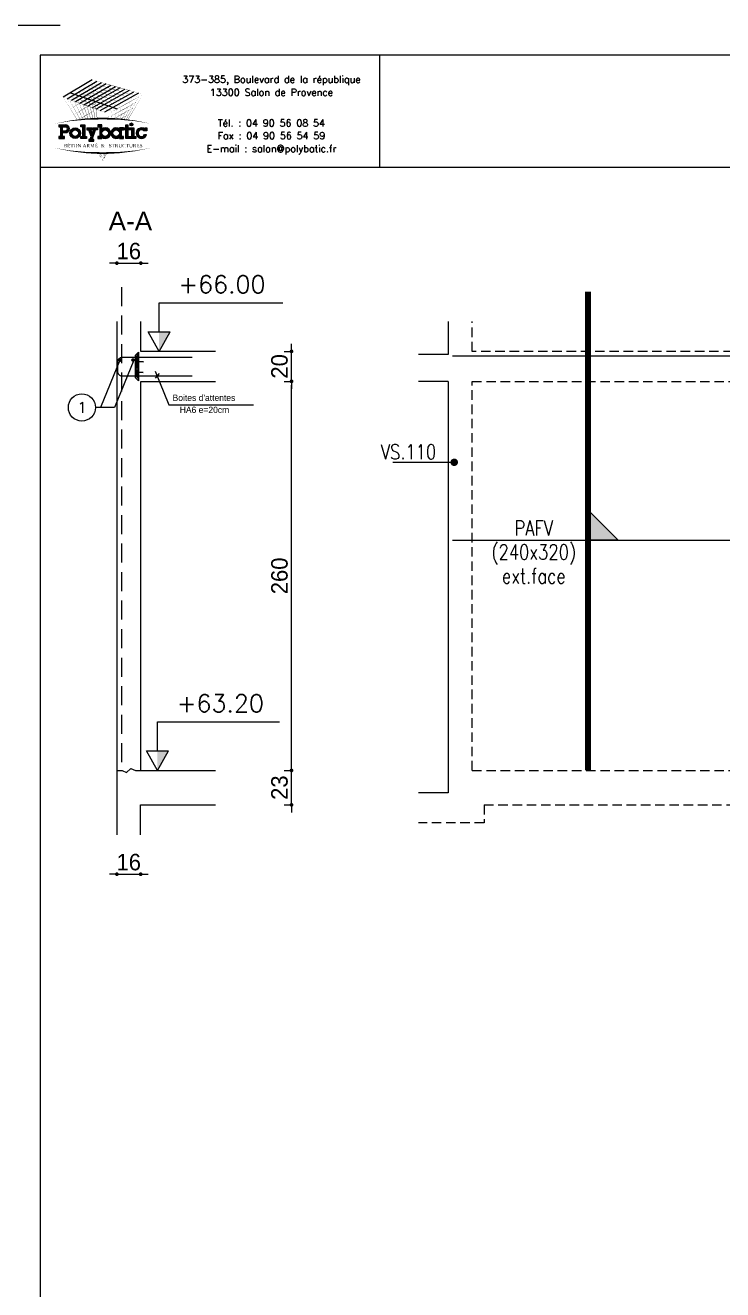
# Model space of a CAD drawing. Header units: metres. Extents: x -5618 to 118954, y -306 to 4637.
# Drawn here: x 23514 to 23980, y 749 to 1594 of the extents above; entities that cross this region are included whole.
import ezdxf
from ezdxf.enums import TextEntityAlignment as Align

# ---------------------------------------------------------------- set-up
doc = ezdxf.new("R2010")
doc.units = ezdxf.units.M
doc.linetypes.add('CACHE', pattern=[9.524999999999999, 6.35, -3.175])
doc.linetypes.add('CACHEX2', pattern=[19.049999999999997, 12.7, -6.35])
for name, color, linetype in [('COTATION', 1, 'Continuous'), ('GO-CARTOUCHE', 7, 'Continuous'), ('GO-FER-HA', 140, 'Continuous'), ('GO-TEXTE', 9, 'Continuous'), ('K_ENT_M_Building_V.76', 7, 'Continuous'), ('STR_COTATION', 1, 'Continuous'), ('STR_STA', 30, 'Continuous'), ('STR_TS', 22, 'Continuous'), ('STR_TS_TXT', 7, 'Continuous'), ('STR_VOI-POT', 6, 'Continuous')]:
    doc.layers.add(name, color=color, linetype=linetype)
doc.layers.add('Kofragna_forma', color=7, linetype='Continuous', lineweight=70)
doc.styles.add('GrDimensions', font='simplex.shx')
doc.styles.add('Lucida', font='LSANSI.TTF')
doc.styles.add('POLYBATIC', font='TIMES.TTF')
doc.styles.add('schéma', font='simplex.shx')
doc.styles.add('TEXTE', font='romans.shx')
doc.styles.add('TEXTE TS', font='romans.shx', dxfattribs={"width": 0.7, "oblique": 15})
doc.styles.add('TEXTEBA', font='ARIAL.TTF')
doc.dimstyles.new('COUPE-20', dxfattribs={"dimscale": 0.5, "dimtxt": 22, "dimasz": 5, "dimexe": 0.05, "dimexo": 0, "dimgap": 5, "dimtad": 1, "dimdec": 0, "dimdsep": 46, "dimtxsty": 'Standard', "dimblk1": 'DOT', "dimblk2": 'DOT', "dimsah": 1, "dimcen": 0, "dimdle": 150, "dimclrd": 1, "dimclre": 1, "dimclrt": 7, "dimadec": 0, "dimazin": 0, "dimtfac": 1, "dimtdec": 0, "dimtix": 1, "dimtmove": 2, "dimatfit": 3, "dimldrblk": 'DOT', "dimfxl": 0, "dimtvp": 1, "dimtolj": 1, "dimtzin": 0, "dimarcsym": 0})

# ---------------------------------------------------------------- blocks, each defined once
blk = doc.blocks.new('A$C492E529B')
h = blk.add_hatch(color=256)
h.paths.add_polyline_path([(-1.982500000000002, 0.1), (-2.082500000000003, 0.1), (-2.082500000000003, 0.2999999999999999), (-1.932500000000003, 0.2999999999999999, 1), (-1.932500000000003, 0.7), (-2.282500000000002, 0.7), (-2.282500000000001, 0.6), (-2.182500000000003, 0.6), (-2.182500000000003, 0.1), (-2.282500000000003, 0.1), (-2.282500000000004, -6.938893903907228e-18), (-1.982500000000003, -6.938893903907228e-18)])
h.paths.add_polyline_path([(-2.082500000000003, 0.3999999999999889), (-2.082500000000003, 0.6), (-1.932500000000003, 0.6, -1), (-1.932500000000003, 0.3999999999999999)], flags=16)
for color, points in [(256, [(-0.9375, 0.7), (-1.137499999999999, 0.7000000000000001), (-1.137500000000001, 0.5999999999999999), (-1.0375, 0.6), (-1.0375, 0.09999999999999998), (-1.137500000000001, 0.09999999999999996), (-1.137499999999999, -4.163336342344337e-17), (-0.8375000000000021, -4.163336342344337e-17), (-0.8375000000000004, 0.09999999999999994), (-0.9374999999999982, 0.09999999999999998)]), (256, [(1.392500000000002, 0.55), (1.2925, 0.55), (1.2925, 0.7000000000000001), (1.192500000000003, 0.7000000000000001), (1.192500000000003, 0.55), (1.092500000000003, 0.55), (1.092500000000003, 0.45), (1.192500000000004, 0.45), (1.192500000000003, -6.938893903907228e-18), (1.392500000000002, -6.938893903907228e-18), (1.392500000000002, 0.1), (1.292500000000004, 0.1), (1.292500000000004, 0.45), (1.392500000000005, 0.45)]), (140, [(1.412500000000003, 0.7250000000000001, 1), (1.562500000000005, 0.7250000000000001, 1)]), (256, [(-0.3674999999999997, 0.45), (-0.2675000000000001, 0.45), (-0.2674999999999983, 0.55), (-0.5234481005020868, 0.55), (-0.5234481005020868, 0.45), (-0.4734481005020861, 0.45), (-0.5425000000000004, 0.2527088585773882), (-0.6115518994979148, 0.45), (-0.5615518994979141, 0.45), (-0.5615518994979141, 0.55), (-0.8175000000000008, 0.55), (-0.8175000000000008, 0.45), (-0.7175000000000011, 0.45), (-0.5954740502510436, 0.1013544292886954), (-0.6484481005020868, -0.04999999999999991), (-0.7175000000000011, -0.04999999999999991), (-0.7175000000000011, -0.1499999999999999), (-0.4675000000000011, -0.1499999999999999), (-0.4675000000000011, -0.04999999999999991), (-0.5424999999999986, -0.0499999999999999)]), (256, [(1.612500000000002, 0.55), (1.412500000000003, 0.55), (1.412500000000003, 0.45), (1.512500000000003, 0.45), (1.512500000000003, 0.1), (1.412500000000003, 0.09999999999999999), (1.412500000000003, -6.938893903907228e-18), (1.712500000000002, -6.938893903907228e-18), (1.7125, 0.09999999999999999), (1.612500000000002, 0.1)]), (256, [(2.129974487139162, 0.4), (2.282500000000004, 0.4), (2.282500000000002, 0.55), (2.182500000000005, 0.55), (2.182500000000003, 0.487132034355964, 3.359496397493009), (2.272075131106462, 0.2), (2.165613883008421, 0.2, -3.125801635094081)])]:
    blk.add_hatch(color=color).paths.add_polyline_path(points)
h = blk.add_hatch(color=256)
h.paths.add_polyline_path([(-0.04749999999999943, 0.4871320343559638), (-0.04749999999999766, 0.7000000000000001), (-0.2474999999999987, 0.7), (-0.2474999999999987, 0.6000000000000001), (-0.1474999999999991, 0.6000000000000001), (-0.1474999999999991, 0.1), (-0.2475000000000005, 0.09999999999999999), (-0.2474999999999987, -6.938893903907228e-18), (-0.04749999999999766, -1.387778780781446e-17), (-0.04749999999999943, 0.06286796564403607, 2.121320343559649)])
h.paths.add_polyline_path([(-0.04749999999999943, 0.275, -1), (0.3025000000000002, 0.275, -1)], flags=16)
h = blk.add_hatch(color=256)
h.paths.add_polyline_path([(-1.157500000000001, 0.275, 1), (-1.707500000000001, 0.275, 1)])
h.paths.add_polyline_path([(-1.607500000000002, 0.275, -1), (-1.257500000000002, 0.275, -1)], flags=16)
h = blk.add_hatch(color=256)
h.paths.add_polyline_path([(1.072500000000003, 0.1), (0.9725000000000037, 0.1), (0.9725000000000037, 0.45), (1.072500000000003, 0.45), (1.072500000000003, 0.55), (0.872500000000004, 0.55), (0.872500000000004, 0.4871320343559638, 2.121320343559652), (0.872500000000004, 0.06286796564403632), (0.8725000000000058, -1.387778780781446e-17), (1.072500000000002, 0)])
h.paths.add_polyline_path([(0.5225000000000026, 0.275, -1), (0.8725000000000023, 0.275, -1)], flags=16)
for p, q in [((-0.5954740502510436, 0.101354429288693), (-0.7175000000000011, 0.45)), ((-0.6484481005020868, -0.04999999999999991), (-0.5954740502510454, 0.1013544292886897)), ((-0.5425000000000004, 0.2527088585773872), (-0.6115518994979148, 0.45)), ((-0.5425000000000004, -0.04999999999999991), (-0.3674999999999997, 0.45)), ((-0.5425000000000004, 0.2527088585773867), (-0.4734481005020861, 0.45)), ((0.872500000000004, 0.55), (0.872500000000004, 0.4871320343559638)), ((1.072500000000003, 0.55), (0.872500000000004, 0.55)), ((0.872500000000004, 0.06286796564403632), (0.872500000000004, -6.938893903907228e-18)), ((0.9725000000000037, 0.1), (0.9725000000000037, 0.45)), ((0.9725000000000037, 0.45), (1.072500000000003, 0.45)), ((1.072500000000003, 0.1), (0.9725000000000037, 0.1)), ((1.072500000000003, 0.45), (1.072500000000003, 0.55)), ((1.072500000000003, -6.938893903907228e-18), (1.072500000000003, 0.1)), ((2.165613883008421, 0.2), (2.272075131106462, 0.2)), ((0.872500000000004, -6.938893903907228e-18), (1.072500000000003, -6.938893903907228e-18))]:
    blk.add_line(p, q)
for points in [[(-2.282500000000002, 0.7), (-1.932500000000003, 0.7)], [(-2.282500000000002, 0.7), (-2.282500000000002, 0.6), (-2.182500000000003, 0.6), (-2.182500000000003, 0.1), (-2.282500000000002, 0.1), (-2.282500000000002, -6.938893903907228e-18), (-1.982500000000003, -6.938893903907228e-18), (-1.982500000000003, 0.1), (-2.082500000000003, 0.1), (-2.082500000000003, 0.2999999999999999), (-1.932500000000003, 0.2999999999999999)], [(-1.137499999999999, 0.7), (-0.9375, 0.7), (-0.9375, 0.09999999999999998), (-0.8375000000000004, 0.09999999999999994), (-0.8375000000000004, -4.163336342344337e-17), (-1.137499999999999, -4.163336342344337e-17), (-1.137499999999999, 0.09999999999999998), (-1.0375, 0.09999999999999998), (-1.0375, 0.6), (-1.137499999999999, 0.6), (-1.137499999999999, 0.7)], [(-0.2474999999999987, 0.7), (-0.2474999999999987, 0.6000000000000001), (-0.1474999999999991, 0.6000000000000001), (-0.1474999999999991, 0.1), (-0.2474999999999987, 0.1), (-0.2474999999999987, -6.938893903907228e-18), (-0.04749999999999943, -6.938893903907228e-18), (-0.04749999999999943, 0.06286796564403607)], [(-0.04749999999999943, 0.4871320343559638), (-0.04749999999999943, 0.7), (-0.2474999999999987, 0.7)], [(1.092500000000003, 0.55), (1.192500000000003, 0.55), (1.192500000000003, 0.7000000000000001), (1.292500000000002, 0.7000000000000001), (1.292500000000002, 0.55), (1.392500000000004, 0.55), (1.392500000000004, 0.45), (1.292500000000002, 0.45), (1.292500000000002, 0.1), (1.392500000000004, 0.1), (1.392500000000004, -6.938893903907228e-18), (1.192500000000003, -6.938893903907228e-18), (1.192500000000003, 0.45), (1.092500000000003, 0.45)], [(-2.082500000000003, 0.3999999999999999), (-2.082500000000003, 0.6), (-1.932500000000003, 0.6)], [(-2.082500000000003, 0.3999999999999999), (-1.932500000000003, 0.3999999999999999)], [(-0.8175000000000008, 0.55), (-0.5615518994979141, 0.55)], [(-0.8175000000000008, 0.55), (-0.8175000000000008, 0.45), (-0.7175000000000011, 0.45)], [(-0.6115518994979148, 0.45), (-0.5615518994979141, 0.45), (-0.5615518994979141, 0.55)], [(-0.5234481005020868, 0.55), (-0.2675000000000001, 0.55), (-0.2675000000000001, 0.45), (-0.3674999999999997, 0.45)], [(-0.4734481005020861, 0.45), (-0.5234481005020868, 0.45), (-0.5234481005020868, 0.55)], [(1.092500000000003, 0.45), (1.092500000000003, 0.55)], [(1.412500000000003, 0.45), (1.412500000000003, 0.55), (1.612500000000002, 0.55), (1.612500000000002, 0.1), (1.712500000000002, 0.1), (1.712500000000002, -6.938893903907228e-18), (1.412500000000003, -6.938893903907228e-18), (1.412500000000003, 0.1), (1.512500000000003, 0.1), (1.512500000000003, 0.45), (1.412500000000003, 0.45)], [(2.182500000000003, 0.487132034355964), (2.182500000000003, 0.55), (2.282500000000002, 0.55), (2.282500000000002, 0.4), (2.129974487139162, 0.4)], [(-0.6484481005020868, -0.04999999999999991), (-0.7175000000000011, -0.04999999999999991), (-0.7175000000000011, -0.1499999999999999), (-0.4675000000000011, -0.1499999999999999), (-0.4675000000000011, -0.04999999999999991), (-0.5425000000000004, -0.04999999999999991)]]:
    blk.add_lwpolyline(points)
at = {"color": 140}
blk.add_circle((1.487500000000004, 0.7250000000000001), 0.07500000000000107, dxfattribs=at)
for centre, radius in [((-1.432500000000001, 0.275), 0.275), ((-1.432500000000001, 0.275), 0.175), ((0.1275000000000013, 0.275), 0.175), ((0.6975000000000033, 0.275), 0.175)]:
    blk.add_circle(centre, radius)
for centre, radius, start, end in [((-1.932500000000003, 0.5), 0.2, 270, 90), ((-1.932500000000003, 0.5), 0.1, 270, 90), ((0.1275000000000013, 0.275), 0.275, 230.4788036413577, 129.5211963586423), ((0.6975000000000033, 0.275), 0.275, 50.47880364135766, 309.5211963586423), ((2.007500000000002, 0.275), 0.275, 50.47880364135766, 344.1733798681277), ((2.007500000000002, 0.275), 0.175, 45.58469140280684, 334.6230664748476)]:
    blk.add_arc(centre, radius, start, end)
blk = doc.blocks.new('POLYBATIC')
at = {"color": 140}
for p, q in [((-0.4296875000004547, 3.28125), (-1.601562500000455, 2.578125)), ((-1.434659090909463, 2.517755681818244), (-0.2414772727272521, 3.227982954545496)), ((-1.267755681818471, 2.457386363636374), (-0.05326704545473149, 3.174715909090992)), ((0.1349431818182438, 3.121448863636374), (-1.100852272727479, 2.397017045454504)), ((-1.308593750000455, 2.75390625), (0.5859375, 2.109375)), ((-0.933948863636715, 2.336647727272748), (0.323153409090537, 3.06818181818187)), ((-0.7670454545457233, 2.276278409090992), (0.5113636363635123, 3.014914772727252)), ((0.6995738636360329, 2.961647727272748), (-0.6001420454547315, 2.215909090909008)), ((-0.4332386363639671, 2.155539772727366), (0.8877840909092356, 2.908380681818244)), ((1.075994318181529, 2.855113636363626), (-0.2663352272729753, 2.095170454545496)), ((-0.09943181818198354, 2.034801136363626), (1.264204545454504, 2.801846590909008)), ((1.452414772727025, 2.748579545454504), (0.06747159090900823, 1.97443181818187))]:
    blk.add_line(p, q, dxfattribs=at)
for points in [[(-1.015625000000455, 2.9296875, 0.015625, 0, 0), (-0.4296875000004547, 3.28125, 0, 0, 0)], [(-0.8380681818182438, 2.87286931818187, 0.015625, 0, 0), (-0.2414772727272521, 3.227982954545496, 0, 0, 0)], [(0.283203125, 2.802734375, 0.015625, 0, 0), (-0.7226562500004547, 3.10546875, 0, 0, 0)], [(-0.3979455071712437, 1.710090152438511, 0.01404154563583916, 0, 0), (-0.7226562500004547, 3.10546875, 0, 0, 0)], [(-0.6605113636364877, 2.816051136363626, 0.015625, 0, 0), (-0.05326704545473149, 3.174715909090992, 0, 0, 0)], [(0.4443359375002274, 2.8955078125, 0.015625, 0, 0), (-0.5761718750004547, 3.193359375, 0, 0, 0)], [(-0.3091679367046254, 1.713523988177485, 0.01448156953465553, 0, 0), (-0.5761718750004547, 3.193359375, 0, 0, 0)], [(-0.4829545454547315, 2.759232954545496, 0.015625, 0, 0), (0.1349431818182438, 3.121448863636374, 0, 0, 0)], [(0.60546875, 2.98828125, 0.015625, 0, 0), (-0.4296875000004547, 3.28125, 0, 0, 0)], [(-0.2247129179731928, 1.715989555429132, 0.01490724232924596, 0, 0), (-0.4296875000004547, 3.28125, 0, 0, 0)], [(-0.3053977272729753, 2.702414772727366, 0.015625, 0, 0), (0.323153409090537, 3.06818181818187, 0, 0, 0)], [(-1.601562500000455, 2.578125, 0, 0.015625, 0), (-1.015625000000455, 2.9296875, 0, 0, 0)], [(-0.68359375, 2.24609375, 0.015625, 0, 0), (-1.601562500000455, 2.578125, 0, 0, 0)], [(-1.031467709796289, 1.660411435280935, 0.01112380078447304, 0, 0), (-1.601562500000455, 2.578125, 0, 0, 0)], [(-1.455965909090764, 2.34375, 0, 0.015625, 0), (-0.9232954545454959, 2.663352272727366, 0, 0, 0)], [(-0.5224609375, 2.3388671875, 0.015625, 0, 0), (-1.455078125000455, 2.666015625, 0, 0, 0)], [(-0.9131357219118854, 1.673060752227684, 0.0116390314757204, 0, 0), (-1.455078125000455, 2.666015625, 0, 0, 0)], [(-1.434659090909463, 2.517755681818244, 0, 0.015625, 0), (-0.8380681818182438, 2.87286931818187, 0, 0, 0)], [(-0.3613281249997726, 2.431640625, 0.015625, 0, 0), (-1.308593750000455, 2.75390625, 0, 0, 0)], [(-0.8000544418000572, 1.683696661101635, 0.01214422228537064, 0, 0), (-1.308593750000455, 2.75390625, 0, 0, 0)], [(-1.267755681818471, 2.457386363636374, 0, 0.015625, 0), (-0.6605113636364877, 2.816051136363626, 0, 0, 0)], [(-0.2001953125, 2.5244140625, 0.015625, 0, 0), (-1.162109375000455, 2.841796875, 0, 0, 0)], [(-0.6921335829376858, 1.692528341469028, 0.01263800449243644, 0, 0), (-1.162109375000455, 2.841796875, 0, 0, 0)], [(-1.100852272727479, 2.397017045454504, 0, 0.015625, 0), (-0.4829545454547315, 2.759232954545496, 0, 0, 0)], [(-0.03906250000045475, 2.6171875, 0.015625, 0, 0), (-1.015625000000455, 2.9296875, 0, 0, 0)], [(-0.5892474188822234, 1.699752169851649, 0.0131193101882493, 0, 0), (-1.015625000000455, 2.9296875, 0, 0, 0)], [(-0.933948863636715, 2.336647727272748, 0, 0.015625, 0), (-0.3053977272729753, 2.702414772727366, 0, 0, 0)], [(-0.390625, 2.982954545454504, 0, 0.015625, 0), (-0.9232954545454959, 2.663352272727366, 0, 0, 0)], [(0.1220703125, 2.7099609375, 0.015625, 0, 0), (-0.8691406250004547, 3.017578125, 0, 0, 0)], [(-0.4912426523219438, 1.705550332218991, 0.01358734283786201, 0, 0), (-0.8691406250004547, 3.017578125, 0, 0, 0)], [(-0.3515625, 2.684659090909008, 0, 0.015625, 0), (-0.8309659090909918, 2.397017045454504, 0, 0, 0)], [(-0.7670454545457233, 2.276278409090992, 0, 0.015625, 0), (-0.1278409090909918, 2.645596590909008, 0, 0, 0)], [(-0.6001420454547315, 2.215909090909008, 0, 0.015625, 0), (0.04971590909099177, 2.588778409090992, 0, 0, 0)], [(-0.1278409090909918, 2.645596590909008, 0.015625, 0, 0), (0.5113636363635123, 3.014914772727252, 0, 0, 0)], [(0.9374999999995453, 2.3046875, 0, 0.015625, 0), (-0.03906250000045475, 2.6171875, 0, 0, 0)], [(0.04971590909099177, 2.588778409090992, 0.015625, 0, 0), (0.6995738636360329, 2.961647727272748, 0, 0, 0)], [(1.11328125, 2.40234375, 0, 0.015625, 0), (0.1220703125, 2.7099609375, 0, 0, 0)], [(0.2272727272727479, 2.531960227272748, 0.015625, 0, 0), (0.8877840909092356, 2.908380681818244, 0, 0, 0)], [(1.2890625, 2.5, 0, 0.015625, 0), (0.283203125, 2.802734375, 0, 0, 0)], [(0.4048295454542767, 2.475142045454504, 0.015625, 0, 0), (1.075994318181529, 2.855113636363626, 0, 0, 0)], [(1.46484375, 2.59765625, 0, 0.015625, 0), (0.4443359375002274, 2.8955078125, 0, 0, 0)], [(0.5823863636364877, 2.41832386363626, 0.015625, 0, 0), (1.264204545454504, 2.801846590909008, 0, 0, 0)], [(1.640625000000227, 2.6953125, 0, 0.015625, 0), (0.60546875, 2.98828125, 0, 0, 0)], [(0.7599431818180165, 2.36150568181813, 0.015625, 0, 0), (1.452414772727025, 2.748579545454504, 0, 0, 0)], [(0.9374999999995453, 2.3046875, 0.015625, 0, 0), (1.640625000000227, 2.6953125, 0, 0, 0)], [(0.9418075391890852, 1.670138702828694, 0.01115810583063171, 0, 0), (1.46484375, 2.59765625, 0, 0, 0)], [(1.012016020391002, 1.662597747784957, 0.01197350437350787, 0, 0), (1.640625000000227, 2.6953125, 0, 0, 0)], [(-1.310369318181984, 2.109375, 0, 0.015625, 0), (-0.8309659090909918, 2.397017045454504, 0, 0, 0)], [(-1.164772727272975, 1.875, 0, 0.015625, 0), (-0.738636363636715, 2.13068181818187, 0, 0, 0)], [(-0.3124999999997726, 2.386363636363626, 0, 0.015625, 0), (-0.738636363636715, 2.13068181818187, 0, 0, 0)], [(0.234375, 1.9140625, 0, 0.015625, 0), (-0.68359375, 2.24609375, 0, 0, 0)], [(-0.2734375, 2.08806818181813, 0, 0.015625, 0), (-0.6463068181817562, 1.864346590909008, 0, 0, 0)], [(0.41015625, 2.01171875, 0, 0.015625, 0), (-0.5224609375, 2.3388671875, 0, 0, 0)], [(-0.4332386363639671, 2.155539772727366, 0, 0.015625, 0), (0.2272727272727479, 2.531960227272748, 0, 0, 0)], [(0.5859375, 2.109375, 0, 0.015625, 0), (-0.3613281249997726, 2.431640625, 0, 0, 0)], [(-0.2663352272729753, 2.095170454545496, 0, 0.015625, 0), (0.4048295454542767, 2.475142045454504, 0, 0, 0)], [(0.7617187500002274, 2.20703125, 0, 0.015625, 0), (-0.2001953125, 2.5244140625, 0, 0, 0)], [(-0.09943181818198354, 2.034801136363626, 0, 0.015625, 0), (0.5823863636364877, 2.41832386363626, 0, 0, 0)], [(0.06747159090900823, 1.97443181818187, 0, 0.015625, 0), (0.7599431818180165, 2.36150568181813, 0, 0, 0)], [(0.2130681818182438, 1.74005681818187, 0, 0.015625, 0), (0.8522727272725206, 2.095170454545496, 0, 0, 0)], [(0.234375, 1.9140625, 0, 0.015625, 0), (0.9374999999995453, 2.3046875, 0, 0, 0)], [(0.4740167860959446, 1.706460429945992, 0.005969104741541102, 0, 0), (0.5859375, 2.109375, 0, 0, 0)], [(0.5866968277300657, 1.699916449576676, 0.007180386554667803, 0, 0), (0.7617187500002274, 2.20703125, 0, 0, 0)], [(0.6885950454347949, 1.692796153361087, 0.008296831818832406, 0, 0), (0.9374999999995453, 2.3046875, 0, 0, 0)], [(0.7648212005681216, 1.884417712436971, 0.015625, 0, 0), (1.342329545454277, 2.20525568181813, 0, 0, 0)], [(0.7810150218122089, 1.685348204963248, 0.00932677131755205, 0, 0), (1.11328125, 2.40234375, 0, 0, 0)], [(0.8522727272725206, 2.095170454545496, 0.015625, 0, 0), (1.491477272727025, 2.450284090909008, 0, 0, 0)], [(0.8650912233908912, 1.677752675667421, 0.01027809155415822, 0, 0), (1.2890625, 2.5, 0, 0, 0)], [(-1.953125, 1.5078125, 0, 0.078125, -0.05384344768960826), (0, 1.71875, 0, 0, 0)], [(-1.019176136363967, 1.640625, 0, 0.015625, 0), (-0.6463068181817562, 1.864346590909008, 0, 0, 0)], [(-0.2343750000004547, 1.789772727272748, 0, 0.006380219183002012, 0), (-0.364879483288405, 1.711470037299478, 0, 0.006380219183002012, 0)], [(1.953125, 1.5078125, 0, 0.078125, 0.05384344768960826), (0, 1.71875, 0, 0, 0)], [(0.2101635290903232, 1.716335487573815, 0.003228196121244227, 0, 0), (0.234375, 1.9140625, 0, 0, 0)], [(0.3490664007761097, 1.712087584760297, 0.004654464702752464, 0, 0), (0.41015625, 2.01171875, 0, 0, 0)], [(0.4469534160696185, 1.707824498826653, 0.006931142164855608, 0.015625, 0), (0.7670454545452685, 1.885653409090992, 0, 0, 0)], [(0.6795939278408696, 1.674900666982467, 0.015625, 0, 0), (1.193181818181984, 1.960227272727366, 0, 0, 0)], [(0.9595825479204905, 1.668281339753776, 0.002934513941093933, 0, 0), (1.044034090909008, 1.715198863636374, 0, 0, 0)], [(-1.953125, 0.5234375, 0, 0.078125, 0.05384344768960826), (0, 0.3125, 0, 0, 0)], [(1.953125, 0.5234375, 0, 0.078125, -0.05384344768960826), (0, 0.3125, 0, 0, 0)], [(0, 0, 0, 0.003813184372856077, 0), (-0.195425699109137, 0.3145877107606339, 0, 0.003813184372856077, 0)], [(0, 0, 0, 0.003681835129602301, 0), (-0.1714354482223825, 0.3141065594943484, 0, 0.003681835129602301, 0)], [(0, 0, 0, 0.003559883067564705, 0), (-0.1490701034542781, 0.3137146953291676, 0, 0.003559883067564705, 0)], [(0, 0, 0, 0.003446298807918057, 0), (-0.1281592369196005, 0.3133977978450275, 0, 0.003446298807918057, 0)], [(0, 0, 0, 0.003340204242443637, 0), (-0.1085566378797012, 0.3131441477290764, 0, 0.003340204242443637, 0)], [(0, 0, 0, 0.00324084487628895, 0), (-0.09013599812169559, 0.312944083366574, 0, 0.00324084487628895, 0)], [(0, 0, 0, 0.00314756816438513, 0), (-0.07278751380135873, 0.312789586335839, 0, 0.00314756816438513, 0)], [(0, 0, 0, 0.003059806352468915, 0), (-0.05641517962362741, 0.3126739616427585, 0, 0.003059806352468915, 0)], [(0, 0, 0, 0.003059806352468926, 0), (-0.05641517962362741, 0.3126739616427585, 0, 0.003059806352468926, 0)], [(0, 0, 0, 0.002977062747662009, 0), (-0.04093461278057475, 0.3125915885044606, 0, 0.002977062747662009, 0)], [(0, 0, 0, 0.005103348149100338, 0), (0.03827511111785498, 0.3125800741324838, 0, 0.005103348149100338, 0)], [(0, 0, 0, 0.004857820584163759, 0), (0.06375889516698408, 0.3127222001055543, 0, 0.004857820584163759, 0)], [(0, 0, 0, 0.004635747574430795, 0), (0.08692026702033218, 0.3129129612740371, 0, 0.004635747574430795, 0)], [(0, 0, 0, 0.004433818568920311, 0), (0.1080743276174871, 0.3131384364301084, 0, 0.004433818568920311, 0)], [(0, 0, 0, 0.004249332961201733, 0), (0.1274799888360576, 0.3133883058886795, 0, 0.004249332961201733, 0)], [(0, 0, 0, 0.004080063185600645, 0), (0.1453522509866616, 0.3136548573932032, 0, 0.004080063185600645, 0)], [(0, 0, 0, 0.003924153640373415, 0), (0.1618713376651613, 0.3139322912297757, 0, 0.003924153640373415, 0)], [(0, 0, 0, 0.003780044831076442, 0), (0.1771896014565755, 0.3142162265830848, 0, 0.003780044831076442, 0)], [(0, 0, 0, 0.003646415603355052, 0), (0.1914368191760332, 0.314503345789376, 0, 0.003646415603355052, 0)]]:
    blk.add_lwpolyline(points, format="xyseb", dxfattribs=at)
at = {"color": 5, "xscale": 0.78125, "yscale": 0.78125, "zscale": 0.78125}
blk.add_blockref('A$C492E529B', (0, 0.9102189642169378), dxfattribs=at)
at = {"lineweight": 60, "style": 'POLYBATIC'}
for s, p in [('BÉTON ARMÉ', (-1.586656885245475, 0.546875)), ('STRUCTURES', (0.2401012856082616, 0.546875))]:
    blk.add_text(s, height=0.140625, dxfattribs=at).set_placement(p)
at = {"color": 140, "style": 'POLYBATIC'}
blk.add_text('&', height=0.140625, dxfattribs=at).set_placement((0, 0.546875), align=Align.CENTER)
blk = doc.blocks.new('ime')
at = {"layer": 'COTATION', "const_width": 2.5}
blk.add_lwpolyline([(1.25, 0, -1), (-1.25, 0, -1)], format="xyb", close=True, dxfattribs=at)
at = {"layer": 'COTATION'}
blk.add_lwpolyline([(41.09158464876236, 0), (0, 0)], dxfattribs=at)
at = {"layer": 'COTATION', "color": 7, "style": 'TEXTE TS', "width": 0.8}
blk.add_attdef('NAME', (9.079526555316988, 2), '', height=10, dxfattribs=at)
blk = doc.blocks.new('_DOT')
at = {"color": 0, "linetype": 'ByBlock'}
blk.add_line((-0.5, 0), (-1, 0), dxfattribs=at)
at = {"color": 0, "linetype": 'ByBlock', "const_width": 0.5}
blk.add_lwpolyline([(-0.25, 0, 1), (0.25, 0, 1)], format="xyb", close=True, dxfattribs=at)
blk = doc.blocks.new('*D877')
at = {"layer": 'COTATION', "color": 1, "lineweight": -2, "ltscale": 4.5}
for p, q in [((23691.86994440393, 1098.287650645224), (23691.86994440393, 1100.787650645224)), ((23686.86994440393, 1095.787650645224), (23691.89494440393, 1095.787650645224)), ((23691.86994440393, 1072.787650645224), (23691.86994440393, 1095.787650645224)), ((23686.86994440393, 1072.787650645224), (23691.89494440393, 1072.787650645224)), ((23691.86994440393, 1070.287650645224), (23691.86994440393, 1067.787650645224))]:
    blk.add_line(p, q, dxfattribs=at)
at = {"layer": 'DEFPOINTS', "color": 0, "lineweight": -3, "ltscale": 4.5}
for p in [(23641.15535579546, 1095.787650645224), (23691.86994440393, 1095.787650645224), (23641.15535579546, 1072.787650645224)]:
    blk.add_point(p, dxfattribs=at)
at = {"layer": 'COTATION', "color": 1, "lineweight": -2, "ltscale": 4.5, "xscale": 2.5, "yscale": 2.5, "zscale": 2.5}
for p, rotation in [((23691.86994440393, 1095.787650645224), 270), ((23691.86994440393, 1072.787650645224), 90)]:
    blk.add_blockref('_DOT', p, dxfattribs=dict(at, rotation=rotation))
at = {"layer": 'COTATION', "color": 7, "lineweight": -3, "ltscale": 4.5, "insert": (23683.86994440393, 1084.287650645228), "char_height": 11, "attachment_point": 5, "rotation": 90}
blk.add_mtext('\\A1;23', dxfattribs=at)
blk = doc.blocks.new('*D878')
at = {"layer": 'COTATION', "color": 1, "lineweight": -2, "ltscale": 4.5}
for p, q in [((23686.86994440393, 1355.787650645223), (23691.89494440393, 1355.787650645223)), ((23691.86994440393, 1098.287650645224), (23691.86994440393, 1353.287650645223)), ((23686.86994440393, 1095.787650645224), (23691.89494440393, 1095.787650645224))]:
    blk.add_line(p, q, dxfattribs=at)
at = {"layer": 'DEFPOINTS', "color": 0, "lineweight": -3, "ltscale": 4.5}
for p in [(23641.15535579546, 1355.787650645223), (23691.86994440393, 1355.787650645223), (23641.15535579546, 1095.787650645224)]:
    blk.add_point(p, dxfattribs=at)
at = {"layer": 'COTATION', "color": 1, "lineweight": -2, "ltscale": 4.5, "xscale": 2.5, "yscale": 2.5, "zscale": 2.5}
for p, rotation in [((23691.86994440393, 1355.787650645223), 90), ((23691.86994440393, 1095.787650645224), 270)]:
    blk.add_blockref('_DOT', p, dxfattribs=dict(at, rotation=rotation))
at = {"layer": 'COTATION', "color": 7, "lineweight": -3, "ltscale": 4.5, "insert": (23683.86994440393, 1225.787650645228), "char_height": 11, "attachment_point": 5, "rotation": 90}
blk.add_mtext('\\A1;260', dxfattribs=at)
blk = doc.blocks.new('*D879')
at = {"layer": 'COTATION', "color": 1, "lineweight": -2, "ltscale": 4.5}
for p, q in [((23691.86994440393, 1378.290150645304), (23691.86994440393, 1380.790150645304)), ((23686.86994440393, 1375.790150645304), (23691.89494440393, 1375.790150645304)), ((23691.86994440393, 1355.787650645223), (23691.86994440393, 1375.790150645304)), ((23686.86994440393, 1355.787650645223), (23691.89494440393, 1355.787650645223)), ((23691.86994440393, 1353.287650645223), (23691.86994440393, 1350.787650645223))]:
    blk.add_line(p, q, dxfattribs=at)
at = {"layer": 'DEFPOINTS', "color": 0, "lineweight": -3, "ltscale": 4.5}
for p in [(23641.15535579546, 1375.790150645304), (23691.86994440393, 1375.790150645304), (23641.15535579546, 1355.787650645223)]:
    blk.add_point(p, dxfattribs=at)
at = {"layer": 'COTATION', "color": 1, "lineweight": -2, "ltscale": 4.5, "xscale": 2.5, "yscale": 2.5, "zscale": 2.5}
for p, rotation in [((23691.86994440393, 1375.790150645304), 270), ((23691.86994440393, 1355.787650645223), 90)]:
    blk.add_blockref('_DOT', p, dxfattribs=dict(at, rotation=rotation))
at = {"layer": 'COTATION', "color": 7, "lineweight": -3, "ltscale": 4.5, "insert": (23683.86994440393, 1365.788900645268), "char_height": 11, "attachment_point": 5, "rotation": 90}
blk.add_mtext('\\A1;20', dxfattribs=at)
blk = doc.blocks.new('stab')
at = {"layer": 'STR_STA'}
h = blk.add_hatch(dxfattribs=at)
h.set_pattern_fill('ANSI31', color=9, scale=6.075, angle=-540.0000000000001, style=0)
h.set_pattern_definition([(315.0000000000001, (-54992.65837973652, 395894.7379386253), (-0.5369592119635344, -0.5369592119635349), [])])
h.paths.add_polyline_path([(8.552378314954694, 0), (6.527378315047827, -2.025000000023283), (4.901532150164712, -2.025000000023283), (4.901532150164712, 0)])
h.paths.add_polyline_path([(4.901532150164712, 0), (4.901532150164712, -2.025000000139698), (1.74862694303738, -2.025000000023283), (1.948794948111754, 0)])
h.paths.add_polyline_path([(1.414768370159436, 0), (1.731635668373201, -2.025000000023283), (-8.030776707397308, -2.025000000023283), (-7.821117697225418, 0)])
h.paths.add_polyline_path([(-8.109998894331511, -1.562622790690511), (-9.672621684905607, 0), (-8.249247268366162, 0)])
at = {"layer": 'STR_STA', "color": 1}
blk.add_lwpolyline([(-5.928707288054284, 36.008007580298), (-5.928707288054284, 0.5705075804144144), (-5.928707288052465, -11.06744842143235, 0.4142135623762916), (-2.891207288077567, -14.1049484213363), (3.183792711886781, -14.10494842149637, 0.4142135623762916), (6.221292711968999, -11.067448421476), (6.221292711968999, 36.008007580298)], format="xyb", dxfattribs=at)
blk.add_lwpolyline([(-7.647621684882324, -2.025000000023283), (-9.672621684905607, 0), (9.672621684905607, 0), (7.647621684882324, -2.025000000023283)], close=True, dxfattribs=at)
blk.add_lwpolyline([(-3.876133816724177, 0), (-3.678095901675988, -2.222349535324611), (-3.088990557997022, 3.467548173037358), (-3.088990557997022, 0), (3.088990557997022, 0), (3.416271031775977, -2.091547353309579), (3.939919544325676, 3.205943809472956), (3.939919544325676, 0)], dxfattribs=at)
at = {"layer": 'STR_STA', "color": 6, "linetype": 'Continuous', "const_width": 1.2}
for points in [[(-3.750946255378949, -3.686379832470266, -1), (-4.950946254633891, -3.686379832470266, -1)], [(-3.63822869229989, -12.30089231230522, -1), (-4.838228691554832, -12.30089231230522, -1)]]:
    blk.add_lwpolyline(points, format="xyb", close=True, dxfattribs=at)
blk = doc.blocks.new('*D880')
at = {"layer": 'DEFPOINTS', "color": 0, "lineweight": -3, "ltscale": 4.5}
for p in [(23591.15535579546, 1434.774083733846), (23575.15535579546, 1395.790150645303, 187.688179425467), (23591.15535579546, 1395.790150645303, 187.688179425467)]:
    blk.add_point(p, dxfattribs=at)
at = {"layer": 'STR_COTATION', "color": 1, "lineweight": -2, "ltscale": 4.5}
for p, q in [((23572.65535579546, 1434.774083733846), (23570.15535579546, 1434.774083733846)), ((23575.15535579546, 1434.783821952242), (23575.15535579546, 1434.799083733846)), ((23575.15535579546, 1434.774083733846), (23591.15535579546, 1434.774083733846)), ((23591.15535579546, 1434.783821952242), (23591.15535579546, 1434.799083733846)), ((23593.65535579546, 1434.774083733846), (23596.15535579546, 1434.774083733846))]:
    blk.add_line(p, q, dxfattribs=at)
at = {"layer": 'STR_COTATION', "color": 1, "lineweight": -2, "ltscale": 4.5, "xscale": 2.5, "yscale": 2.5, "zscale": 2.5}
blk.add_blockref('_DOT', (23575.15535579546, 1434.774083733846), dxfattribs=at)
at = {"layer": 'STR_COTATION', "color": 1, "lineweight": -2, "ltscale": 4.5, "xscale": 2.5, "yscale": 2.5, "zscale": 2.5, "rotation": 180}
blk.add_blockref('_DOT', (23591.15535579546, 1434.774083733846), dxfattribs=at)
at = {"layer": 'STR_COTATION', "color": 7, "lineweight": -3, "ltscale": 4.5, "insert": (23583.15535579546, 1442.774083733846), "char_height": 11, "attachment_point": 5}
blk.add_mtext('\\A1;16', dxfattribs=at)
blk = doc.blocks.new('*D881')
at = {"layer": 'DEFPOINTS', "color": 0, "lineweight": -3, "ltscale": 4.5}
for p in [(23575.15535579546, 1060.317260335428, 187.688179425467), (23591.0578557954, 1060.317260335428, 187.688179425467), (23591.0578557954, 1026.456122896222)]:
    blk.add_point(p, dxfattribs=at)
at = {"layer": 'STR_COTATION', "color": 1, "lineweight": -2, "ltscale": 4.5}
for p, q in [((23572.65535579546, 1026.456122896222), (23570.15535579546, 1026.456122896222)), ((23575.15535579546, 1026.456122896222), (23591.0578557954, 1026.456122896222)), ((23575.15535579546, 1026.444448322044), (23575.15535579546, 1026.431122896222)), ((23591.0578557954, 1026.444448322044), (23591.0578557954, 1026.431122896222)), ((23593.5578557954, 1026.456122896222), (23596.0578557954, 1026.456122896222))]:
    blk.add_line(p, q, dxfattribs=at)
at = {"layer": 'STR_COTATION', "color": 1, "lineweight": -2, "ltscale": 4.5, "xscale": 2.5, "yscale": 2.5, "zscale": 2.5}
blk.add_blockref('_DOT', (23575.15535579546, 1026.456122896222), dxfattribs=at)
at = {"layer": 'STR_COTATION', "color": 1, "lineweight": -2, "ltscale": 4.5, "xscale": 2.5, "yscale": 2.5, "zscale": 2.5, "rotation": 180}
blk.add_blockref('_DOT', (23591.0578557954, 1026.456122896222), dxfattribs=at)
at = {"layer": 'STR_COTATION', "color": 7, "lineweight": -3, "ltscale": 4.5, "insert": (23583.10660579543, 1034.456122896222), "char_height": 11, "attachment_point": 5}
blk.add_mtext('\\A1;16', dxfattribs=at)
blk = doc.blocks.new('mrega')
at = {"layer": 'STR_TS_TXT', "style": 'TEXTE TS', "width": 0.8}
for tag, p in [('ST10', (14.47619047619082, 0)), ('DIM', (14.47619047619082, -16)), ('NOTE', (14.47619047619082, -32))]:
    blk.add_attdef(tag, text='', height=10, dxfattribs=at).set_placement(p, align=Align.CENTER)
blk = doc.blocks.new('A$C6F247267')
blk.add_hatch(color=256).paths.add_polyline_path([(5.684341886080801e-14, -0.1999999999999886), (-0.1999999999999886, 0), (5.684341886080801e-14, 0)])
blk.add_lwpolyline([(-0.1999999999999886, 0), (5.684341886080801e-14, 0), (5.684341886080801e-14, -0.1999999999999886), (-0.1999999999999886, 0)])

msp = doc.modelspace()

# ---------------------------------------------------------------- linework, layer by layer
at = {"color": 7, "linetype": 'Continuous', "lineweight": -3}
for p, q in [((23595.98310381834, 1388.790150645304, 187.688179425467), (23610.73330317076, 1388.790150645304, 187.688179425467)), ((23603.35820349455, 1375.790150645304, 187.688179425467), (23595.98310381834, 1388.790150645304, 187.688179425467)), ((23595.98310381834, 1388.790150645304, 187.688179425467), (23610.73330317076, 1388.790150645304, 187.688179425467)), ((23603.35820349455, 1375.790150645304, 187.688179425467), (23595.98310381834, 1388.790150645304, 187.688179425467)), ((23603.35820349455, 1375.790150645304, 187.688179425467), (23610.73330317076, 1388.790150645304, 187.688179425467)), ((23603.35820349455, 1375.790150645304, 187.688179425467), (23610.73330317076, 1388.790150645304, 187.688179425467)), ((23594.92600172537, 1108.787650645224, 187.688179425467), (23609.67620107778, 1108.787650645224, 187.688179425467)), ((23602.30110140157, 1095.787650645224, 187.688179425467), (23594.92600172537, 1108.787650645224, 187.688179425467)), ((23594.92600172537, 1108.787650645224, 187.688179425467), (23609.67620107778, 1108.787650645224, 187.688179425467)), ((23602.30110140157, 1095.787650645224, 187.688179425467), (23594.92600172537, 1108.787650645224, 187.688179425467)), ((23602.30110140157, 1095.787650645224, 187.688179425467), (23609.67620107778, 1108.787650645224, 187.688179425467)), ((23602.30110140157, 1095.787650645224, 187.688179425467), (23609.67620107778, 1108.787650645224, 187.688179425467))]:
    msp.add_line(p, q, dxfattribs=at)
for points in [[(23503.95518608951, 1560.380024386261), (23503.95518611884, 1593.710024386103), (23537.28518611904, 1593.710024386103)], [(23750.59718611884, 1573.712024386547), (23750.59906621162, 1498.770781143609)], [(24883.81518608868, 1498.770781143609), (23523.95318611898, 1498.770781143609)]]:
    msp.add_lwpolyline(points)
msp.add_lwpolyline([(23523.95318611898, 1573.712024386547), (23523.95318611898, 623.8090243860323), (24883.81518608868, 623.8090243860323), (24883.81518608868, 1573.712024386547)], close=True)
at = {"lineweight": 18, "elevation": 187.688179425467}
msp.add_lwpolyline([(23575.15535579546, 1095.787650645224), (23578.62029609609, 1095.787650645224), (23581.64276682598, 1094.363863052779), (23584.39044476488, 1097.134969273794), (23587.55029939186, 1095.787650645224), (23591.15535579546, 1095.787650645224)], dxfattribs=at)
at = {"color": 7, "linetype": 'Continuous', "lineweight": -3}
for points in [[(23610.73330317076, 1388.790150645304, 187.688179425467), (23603.35820349455, 1375.790150645304, 187.688179425467), (23603.35820349455, 1388.757333781384, 187.688179425467)], [(23610.73330317076, 1388.790150645304, 187.688179425467), (23603.35820349455, 1375.790150645304, 187.688179425467), (23603.35820349455, 1388.757333781384, 187.688179425467)], [(23609.67620107778, 1108.787650645224, 187.688179425467), (23602.30110140157, 1095.787650645224, 187.688179425467), (23602.30110140157, 1108.754833781305, 187.688179425467)], [(23609.67620107778, 1108.787650645224, 187.688179425467), (23602.30110140157, 1095.787650645224, 187.688179425467), (23602.30110140157, 1108.754833781305, 187.688179425467)]]:
    msp.add_solid(points, dxfattribs=at)
at = {"layer": 'GO-CARTOUCHE', "color": 2, "ltscale": 3}
msp.add_line((23603.4496991165, 1360.98332740605, 187.688179425467), (23600.64277442687, 1358.008029904477, 187.688179425467), dxfattribs=at)
at = {"layer": 'GO-CARTOUCHE', "color": 2, "ltscale": 3, "elevation": 187.688179425467}
msp.add_lwpolyline([(23600.84833510513, 1362.490739676684), (23609.81294382187, 1340.076921506476), (23666.51289635977, 1340.076921506476)], dxfattribs=at)
at = {"layer": 'GO-FER-HA', "elevation": 187.688179425467}
for points in [[(23586.45802378241, 1369.955200059159), (23573.576885642, 1338.322941918197), (23560.8370936479, 1338.322941918197)], [(23577.12604974914, 1369.955200059159), (23564.24491160873, 1338.322941918197), (23560.83709364789, 1338.322941918197)]]:
    msp.add_lwpolyline(points, dxfattribs=at)
at = {"layer": 'GO-FER-HA'}
msp.add_circle((23551.78033101304, 1338.322941918197, 187.688179425467), 9.05676263485475, dxfattribs=at)
at = {"layer": 'K_ENT_M_Building_V.76', "color": 30, "linetype": 'Continuous', "lineweight": -3}
for p, q in [((23603.35820349455, 1388.790150645304, 187.688179425467), (23603.35820349455, 1408.290150645304, 187.688179425467)), ((23603.35820349455, 1408.290150645304, 187.688179425467), (23609.85820349455, 1408.290150645304, 187.688179425467)), ((23603.35820349455, 1388.790150645304, 187.688179425467), (23603.35820349455, 1408.290150645304, 187.688179425467)), ((23603.35820349455, 1408.290150645304, 187.688179425467), (23609.85820349455, 1408.290150645304, 187.688179425467)), ((23609.85820349455, 1408.290150645304, 187.688179425467), (23686.00106063741, 1408.290150645304, 187.688179425467)), ((23609.85820349455, 1408.290150645304, 187.688179425467), (23686.00106063741, 1408.290150645304, 187.688179425467)), ((23602.30110140157, 1108.787650645224, 187.688179425467), (23602.30110140157, 1128.287650645224, 187.688179425467)), ((23602.30110140157, 1128.287650645224, 187.688179425467), (23608.80110140157, 1128.287650645224, 187.688179425467)), ((23602.30110140157, 1108.787650645224, 187.688179425467), (23602.30110140157, 1128.287650645224, 187.688179425467)), ((23602.30110140157, 1128.287650645224, 187.688179425467), (23608.80110140157, 1128.287650645224, 187.688179425467)), ((23608.80110140157, 1128.287650645224, 187.688179425467), (23672.09489989895, 1128.287650645224, 187.688179425467)), ((23608.80110140157, 1128.287650645224, 187.688179425467), (23683.76431660596, 1128.287650645224, 187.688179425467))]:
    msp.add_line(p, q, dxfattribs=at)
at = {"layer": 'Kofragna_forma', "color": 4, "lineweight": -3}
for p, q in [((23575.15535579546, 1395.790150645303, 187.688179425467), (23575.15535579546, 1052.787650645224, 187.688179425467)), ((23591.15535579546, 1375.790150645304, 187.688179425467), (23591.15535579546, 1395.790150645303, 187.688179425467)), ((23796.54498585003, 1395.790150615966, 187.688179425467), (23796.54498585003, 1373.790150615971, 187.688179425467)), ((23641.15535579546, 1375.790150645304, 187.688179425467), (23591.15535579546, 1375.790150645304, 187.688179425467)), ((23796.54498585003, 1373.790150615971, 187.688179425467), (23776.75180223247, 1373.790150615971, 187.688179425467)), ((23591.15535579546, 1095.787650645224, 187.688179425467), (23591.15535579546, 1355.787650645223, 187.688179425467)), ((23591.15535579546, 1355.787650645223, 187.688179425467), (23641.15535579546, 1355.787650645223, 187.688179425467)), ((23796.54498585003, 1355.790150615971, 187.688179425467), (23776.75180223247, 1355.790150615971, 187.688179425467)), ((23796.54498585003, 1355.790150615971, 187.688179425467), (23796.54498585003, 1156.787650615888, 187.688179425467)), ((23796.54382914758, 1156.787650615888, 187.688179425467), (23796.54382914758, 1080.787650615888, 187.688179425467)), ((23591.15535579546, 1095.787650645224, 187.688179425467), (23641.15535579546, 1095.787650645224, 187.688179425467)), ((23796.54498585002, 1080.787650615888, 187.688179425467), (23776.75180223247, 1080.787650615888, 187.688179425467)), ((23591.0578557954, 1072.787650645224, 187.688179425467), (23641.15535579546, 1072.787650645224, 187.688179425467)), ((23591.0578557954, 1052.787650645224, 187.688179425467), (23591.0578557954, 1072.787650645224, 187.688179425467))]:
    msp.add_line(p, q, dxfattribs=at)
at = {"layer": 'Kofragna_forma', "linetype": 'CACHE', "lineweight": -3}
for p, q in [((23812.54499291322, 1375.790150615967, 187.688179425467), (23812.54499291322, 1395.790150615966, 187.688179425467)), ((24453.54499291322, 1375.790150615967, 187.6881794254669), (23812.54499731833, 1375.790150615967, 187.688179425467)), ((23812.54499291322, 1095.787650615888, 187.688179425467), (23812.54499291322, 1355.787650615887, 187.688179425467)), ((23812.54499731833, 1355.787650615887, 187.688179425467), (24453.54499291322, 1355.787650615887, 187.688179425467)), ((23812.54499291322, 1095.787650615888, 187.688179425467), (24453.54499291322, 1095.787650615888, 187.688179425467)), ((23820.54499291322, 1072.787650615888, 187.688179425467), (24883.81518608868, 1072.787650615887, 187.6881794254669)), ((23820.54499291322, 1072.787650615888, 187.688179425467), (23820.54499291322, 1060.787650615888, 187.688179425467)), ((23820.54499291322, 1060.787650615888, 187.688179425467), (23776.75180223247, 1060.787650615888, 187.688179425467))]:
    msp.add_line(p, q, dxfattribs=at)
at = {"layer": 'STR_TS', "linetype": 'CACHE', "ltscale": 2, "const_width": 4, "elevation": 187.688179425467}
msp.add_lwpolyline([(23890.06451150613, 1095.787650615888), (23890.06451150613, 1415.787650615888)], dxfattribs=at)
at = {"layer": 'STR_TS', "color": 3, "elevation": 187.688179425467}
msp.add_lwpolyline([(23799.54498585003, 1249.638548288089), (24039.54499291322, 1249.638548288088)], dxfattribs=at)
at = {"layer": 'STR_VOI-POT'}
msp.add_line((23799.54498585003, 1372.790150615968, 187.688179425467), (24492.54498938163, 1372.790150615968, 187.6881794254669), dxfattribs=at)
at = {"layer": 'STR_VOI-POT', "color": 1, "linetype": 'CACHEX2', "elevation": 187.688179425467}
msp.add_lwpolyline([(23578.15812424778, 1418.787650645219), (23578.15719061821, 1095.787650645219)], dxfattribs=at)

# ---------------------------------------------------------------- block references
at = {"xscale": 16.49835000000894, "yscale": 16.49834999989253, "zscale": 16.49835000000003}
msp.add_blockref('POLYBATIC', (23565.7221131397, 1503.08930312951), dxfattribs=at)
at = {"layer": 'COTATION'}
ref = msp.add_blockref('ime', (23800.61291745801, 1301.687696398661, 187.688179425467), dxfattribs=dict(at, xscale=-1))
ref.add_attrib('NAME', 'VS.110', (23751.53656976897, 1303.687696398661, 187.688179425467), dxfattribs={"color": 7, "height": 10, "style": 'TEXTE TS', "width": 0.8})
at = {"layer": 'STR_STA', "zscale": 0.001000000000004775, "rotation": 270}
msp.add_blockref('stab', (23589.57595719227, 1365.716971367232, 187.688179425467), dxfattribs=at)
at = {"layer": 'STR_TS', "xscale": 100, "yscale": 100, "zscale": 100, "rotation": 180}
msp.add_blockref('A$C6F247267', (23890.06451150613, 1249.638548288088, 187.688179425467), dxfattribs=at)
at = {"layer": 'STR_TS_TXT'}
msp.add_blockref('mrega', (23839.26784295667, 1252.694521695654, 281.5322691381999), dxfattribs=at).add_auto_attribs({'NOTE': 'ext.face', 'ST10': 'PAFV', 'DIM': '(240x320)'})

# ---------------------------------------------------------------- texts
at = {"style": 'schéma'}
for s, p in [('373-385, Boulevard de la république', (23678.47783656466, 1555.175761091796)), ('13300 Salon de Provence', (23678.47783656466, 1546.545388173585)), ('Tél. : 04 90 56 08 54', (23678.47783656466, 1526.162270247977)), ('Fax : 04 90 56 54 59', (23678.47783656466, 1517.531897330115)), ('E-mail : salon@polybatic.fr', (23678.47783656466, 1508.901524411555))]:
    msp.add_text(s, height=4.6662, dxfattribs=at).set_placement(p, align=Align.CENTER)
at = {"layer": 'GO-FER-HA', "style": 'TEXTE'}
msp.add_text('1', height=7.199999999999999, rotation=359.9999999999544, dxfattribs=at).set_placement((23551.78033101301, 1338.322941918197, 187.688179425467), align=Align.MIDDLE_CENTER)
at = {"layer": 'GO-TEXTE', "style": 'TEXTEBA'}
msp.add_text('A-A', height=12.49708794321094, dxfattribs=at).set_placement((23569.64939932974, 1456.619519130618, 187.688179425467))
at = {"layer": 'GO-TEXTE', "linetype": 'Continuous', "style": 'Lucida'}
for s, p in [("Boites d'attentes", (23612.4133500506, 1342.696549323432, 187.688179425467)), ('HA6 e=20cm', (23617.17836760623, 1334.619027577745, 187.688179425467))]:
    msp.add_text(s, height=4.255999999999999, rotation=0.001797547044573023, dxfattribs=at).set_placement(p)
at = {"layer": 'K_ENT_M_Building_V.76', "color": 0, "linetype": 'Continuous', "lineweight": -3, "char_height": 11.7, "attachment_point": 7, "style": 'GrDimensions'}
for s, insert in [('+66.00', (23616.35820349455, 1414.790150645304, 187.688179425467)), ('\\A1;+63.20', (23615.30110140158, 1134.787650645224, 187.688179425467))]:
    msp.add_mtext(s, dxfattribs=dict(at, insert=insert))

# ---------------------------------------------------------------- dimensions: what is measured, and where the dimension line sits
at = {"layer": 'COTATION', "lineweight": -3, "ltscale": 4.5}
for base, p1, p2, picture, middle in [((23691.86994440393, 1375.790150645304, 93.84408971273348), (23641.15535579546, 1355.787650645223, 93.84408971273348), (23641.15535579546, 1375.790150645304, 93.84408971273348), '*D879', (23683.86994440393, 1365.788900645268, 93.84408971273348)), ((23691.86994440393, 1355.787650645223, 93.84408971273348), (23641.15535579546, 1095.787650645224, 93.84408971273348), (23641.15535579546, 1355.787650645223, 93.84408971273348), '*D878', (23683.86994440393, 1225.787650645228, 93.84408971273348)), ((23691.86994440393, 1095.787650645224, 93.84408971273348), (23641.15535579546, 1072.787650645224, 93.84408971273348), (23641.15535579546, 1095.787650645224, 93.84408971273348), '*D877', (23683.86994440393, 1084.287650645228, 93.84408971273348))]:
    dim = msp.add_linear_dim(base=base, p1=p1, p2=p2, angle=90, dimstyle='COUPE-20', dxfattribs=at)
    dim.commit()
    dim.dimension.update_dxf_attribs({"geometry": picture, "text_midpoint": middle})
at = {"layer": 'STR_COTATION', "lineweight": -3, "ltscale": 4.5}
for base, p1, p2, picture, middle in [((23591.15535579546, 1434.774083733846), (23575.15535579546, 1395.790150645303, 187.688179425467), (23591.15535579546, 1395.790150645303, 187.688179425467), '*D880', (23583.15535579546, 1442.774083733846)), ((23591.0578557954, 1026.456122896222), (23575.15535579546, 1060.317260335428, 187.688179425467), (23591.0578557954, 1060.317260335428, 187.688179425467), '*D881', (23583.10660579543, 1034.456122896222))]:
    dim = msp.add_linear_dim(base=base, p1=p1, p2=p2, dimstyle='COUPE-20', override={"dimfxl": 0.1}, dxfattribs=at)
    dim.commit()
    dim.dimension.update_dxf_attribs({"geometry": picture, "text_midpoint": middle})

doc.saveas('drawing.dxf')
